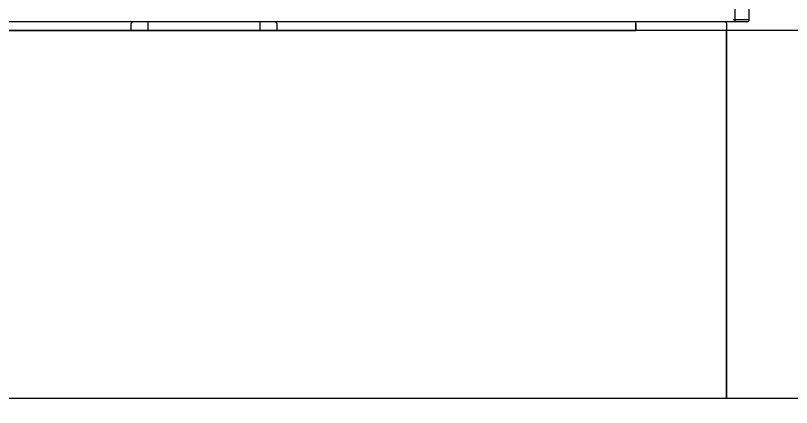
# Model space of a CAD drawing. Extents: x 61367 to 140945, y -1257 to 25588.
# Drawn here: x 73634.2 to 74087, y 18000.7 to 18229.8 of the extents above; entities that cross this region are included whole.
import ezdxf

# ---------------------------------------------------------------- set-up
doc = ezdxf.new("R2010")
doc.units = 0
doc.header["$MEASUREMENT"] = 0
doc.layers.get('0').update_dxf_attribs({"linetype": 'CONTINUOUS'})
for name, color, linetype in [('4212-88600-1_0', 7, 'CONTINUOUS'), ('4212-88600-2_1_0', 7, 'CONTINUOUS'), ('4215-06931_0', 7, 'CONTINUOUS'), ('4215-06934_0', 7, 'CONTINUOUS')]:
    doc.layers.add(name, color=color, linetype=linetype)
doc.layers.add('THICK', color=7, linetype='CONTINUOUS', lineweight=0)

# ---------------------------------------------------------------- blocks, each defined once
blk = doc.blocks.new('ERGRTHTHRT')
at = {"layer": '4212-88600-1_0', "color": 7, "linetype": 'Continuous'}
for p, q in [((-37178.06, -69722.16), (-37178.06, -69717.16)), ((-37125.06, -69718.16), (-37125.06, -69722.16)), ((-37125.06, -69722.16), (-37178.06, -69722.16))]:
    blk.add_line(p, q, dxfattribs=at)
blk.add_arc((-37126.06, -69718.16), 1, 0, 85, dxfattribs=at)
at = {"layer": '4212-88600-2_1_0', "color": 7, "linetype": 'Continuous'}
for p, q in [((-37472.56, -69722.16), (-37472.56, -69718.16)), ((-37462.56, -69722.16), (-37462.56, -69717.16)), ((-37397.56, -69717.16), (-37397.56, -69722.16)), ((-37387.56, -69718.16), (-37387.56, -69722.16)), ((-37178.06, -69718.16), (-37178.06, -69722.16)), ((-37902.06, -69722.16), (-37178.06, -69722.16))]:
    blk.add_line(p, q, dxfattribs=at)
for centre, start_param, end_param in [((-37471.56, -69718.16), 1.651081, 3.141593), ((-37388.56, -69718.16), 0, 1.490511)]:
    blk.add_ellipse(centre, major_axis=(1, 0), ratio=1, start_param=start_param, end_param=end_param, dxfattribs=at)
at = {"layer": '4215-06931_0', "color": 7, "linetype": 'Continuous'}
for p, q in [((-37111.86, -69715.76), (-37111.86, -69596.56)), ((-37120.06, -69715.76), (-37111.86, -69715.76)), ((-37113.26, -69715.96), (-37120.06, -69715.96)), ((-37113.26, -69717.16), (-37120.06, -69717.16))]:
    blk.add_line(p, q, dxfattribs=at)
for radius in [1.4, 0.2]:
    blk.add_arc((-37113.26, -69715.76), radius, 270, 0, dxfattribs=at)
at = {"layer": '4215-06934_0', "color": 7, "linetype": 'Continuous'}
for p, q in [((-37120.06, -69717.16), (-37120.06, -69595.16)), ((-37120.06, -69717.16), (-37960.06, -69717.16)), ((-37120.06, -69715.96), (-37121.26, -69715.96))]:
    blk.add_line(p, q, dxfattribs=at)

msp = doc.modelspace()

# ---------------------------------------------------------------- linework, layer by layer
at = {"color": 5}
for points in [[(70564.174, 18006.086), (74049.174, 18006.086), (74049.174, 18221.086), (70564.174, 18221.086)], [(74049.174, 18006.086), (74619.171, 18006.086), (74619.171, 18221.086), (74049.174, 18221.086)]]:
    msp.add_lwpolyline(points, close=True, dxfattribs=at)
at = {"layer": 'THICK', "lineweight": -3}
msp.add_lwpolyline([(80169.171, 18006.086), (80169.171, 17861.086), (80145.171, 17861.086), (80145.171, 17756.086), (68309.171, 17756.086), (68309.171, 17861.086), (68285.171, 17861.086), (68285.171, 18006.086)], close=True, dxfattribs=at)

# ---------------------------------------------------------------- block references
at = {"lineweight": -3}
msp.add_blockref('ERGRTHTHRT', (111174.232, 87943.251), dxfattribs=at)

doc.saveas('drawing.dxf')
